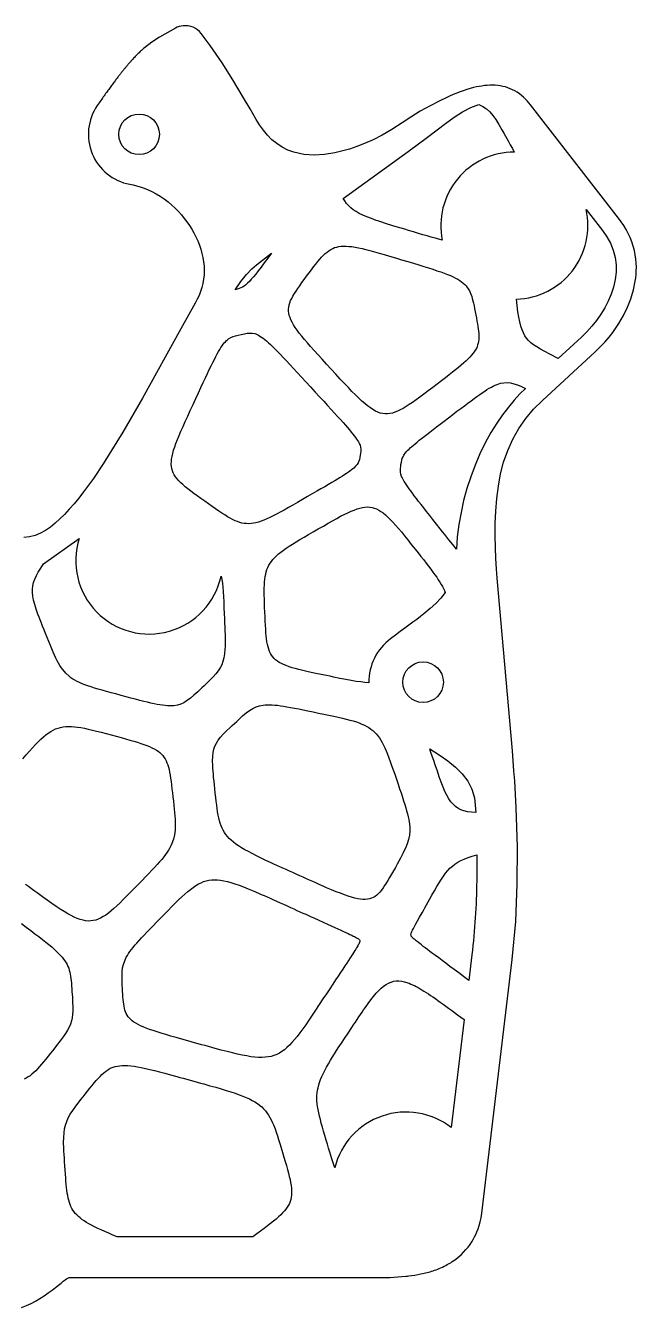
# Model space of a CAD drawing. Header units: millimetres. Extents: x 294 to 422, y 72 to 199.
# Drawn here: x 361.8 to 422, y 72.4 to 198.7 of the extents above; entities that cross this region are included whole.
import ezdxf

# ---------------------------------------------------------------- set-up
doc = ezdxf.new("R2010")
doc.units = ezdxf.units.MM
doc.header["$MEASUREMENT"] = 0

msp = doc.modelspace()

# ---------------------------------------------------------------- linework, layer by layer
msp.add_line((405.8, 107.16), (405.5, 104.61))
msp.add_lwpolyline([(361.41, 72.4), (361.88, 72.58), (362.34, 72.78), (362.78, 73.01), (363.21, 73.26), (363.63, 73.53), (364.04, 73.82), (364.42, 74.1), (364.75, 74.36), (365.04, 74.59), (365.3, 74.8), (365.52, 74.98), (365.7, 75.11), (365.84, 75.2), (365.95, 75.28), (366.04, 75.32), (366.1, 75.35), (397.06, 75.35), (397.4, 75.35), (397.75, 75.36), (398.1, 75.37), (399.3, 75.46), (399.44, 75.48), (399.59, 75.5), (399.88, 75.54), (400.18, 75.58), (400.48, 75.63), (400.78, 75.69), (401.09, 75.76), (401.24, 75.79), (401.39, 75.83), (401.54, 75.87), (401.68, 75.91), (401.83, 75.96), (401.98, 76), (402.13, 76.06), (402.28, 76.11), (402.43, 76.17), (402.59, 76.23), (402.75, 76.3), (402.9, 76.37), (403.06, 76.45), (403.22, 76.53), (403.38, 76.62), (403.55, 76.71), (403.71, 76.8), (403.87, 76.91), (404.02, 77.01), (404.18, 77.13), (404.46, 77.34), (404.73, 77.58), (404.99, 77.83), (405.22, 78.09), (405.44, 78.34), (405.62, 78.6), (405.79, 78.85), (405.94, 79.1), (406.07, 79.35), (406.19, 79.59), (406.3, 79.85), (406.42, 80.14), (406.52, 80.47), (406.62, 80.83), (406.71, 81.24), (406.74, 81.46), (406.78, 81.68), (409.78, 106.68), (410.12, 110.42), (410.28, 114.14), (410.29, 117.79), (410.17, 121.63), (410.02, 124.31), (409.95, 125.29), (409.88, 126.28), (409.79, 127.26), (408.31, 144.27), (408.23, 145.19), (408.17, 146.21), (408.12, 147.31), (408.09, 148.46), (408.1, 149.66), (408.15, 150.89), (408.25, 152.12), (408.41, 153.35), (408.63, 154.55), (408.93, 155.72), (409.33, 156.87), (409.83, 157.98), (410.43, 159.04), (411.11, 160.02), (411.89, 160.93), (412.75, 161.78), (417.95, 166.57), (418.46, 167.06), (418.92, 167.55), (419.33, 168.02), (419.69, 168.48), (420.29, 169.36), (420.76, 170.16), (421.15, 170.97), (421.48, 171.81), (421.73, 172.68), (421.91, 173.55), (421.96, 173.87), (421.99, 174.21), (422.01, 174.57), (422.02, 174.94), (422.01, 175.33), (421.97, 175.73), (421.91, 176.15), (421.83, 176.58), (421.71, 177.01), (421.57, 177.43), (421.41, 177.84), (421.22, 178.25), (421.01, 178.64), (420.78, 179.02), (420.53, 179.39), (420.26, 179.75), (411.58, 190.93), (411.42, 191.14), (411.25, 191.33), (411.07, 191.52), (410.88, 191.69), (410.69, 191.86), (410.49, 192.02), (410.27, 192.16), (410.05, 192.3), (409.82, 192.42), (409.59, 192.52), (409.35, 192.61), (409.11, 192.69), (408.86, 192.75), (408.6, 192.8), (408.35, 192.83), (408.09, 192.85), (407.83, 192.86), (407.57, 192.86), (407.31, 192.84), (407.05, 192.82), (406.79, 192.78), (406.53, 192.74), (406.26, 192.69), (405.96, 192.62), (405.64, 192.53), (405.3, 192.43), (404.93, 192.31), (404.74, 192.24), (404.54, 192.17), (404.33, 192.09), (404.12, 192.01), (403.9, 191.91), (403.67, 191.82), (403.19, 191.6), (402.71, 191.37), (401.69, 190.84), (400.71, 190.29), (399.78, 189.72), (398.92, 189.15), (397.92, 188.5), (396.96, 187.95), (396.06, 187.49), (395.22, 187.11), (394.45, 186.81), (393.74, 186.57), (392.29, 186.19), (391.27, 186.03), (390.25, 185.97), (389.23, 186.04), (388.25, 186.25), (387.66, 186.47), (387.1, 186.75), (386.57, 187.1), (386.09, 187.49), (385.64, 187.94), (385.24, 188.43), (384.87, 188.94), (384.54, 189.48), (383.94, 190.52), (383.29, 191.62), (382.23, 193.39), (381.17, 195.07), (380.01, 196.78), (379.12, 197.97), (378.95, 198.16), (378.76, 198.32), (378.55, 198.46), (378.33, 198.58), (378.09, 198.66), (377.84, 198.71), (377.59, 198.73), (377.33, 198.72), (377.13, 198.69), (376.94, 198.64), (376.75, 198.57), (376.57, 198.48), (375, 197.59), (374.25, 197.12), (373.52, 196.55), (373.44, 196.48), (373.37, 196.41), (373.29, 196.35), (373.22, 196.28), (373.14, 196.21), (373.06, 196.14), (372.99, 196.06), (372.91, 195.99), (372.84, 195.91), (372.76, 195.84), (372.68, 195.76), (372.61, 195.68), (372.53, 195.6), (372.45, 195.52), (372.38, 195.44), (372.36, 195.41), (372.33, 195.39), (372.31, 195.37), (372.29, 195.34), (372.27, 195.32), (372.24, 195.29), (372.22, 195.26), (372.19, 195.23), (372.16, 195.2), (372.14, 195.17), (372.11, 195.14), (372.08, 195.11), (372.05, 195.07), (372.02, 195.04), (371.99, 195), (371.95, 194.96), (371.92, 194.92), (371.89, 194.88), (371.85, 194.84), (371.81, 194.8), (371.78, 194.75), (371.74, 194.71), (371.7, 194.66), (371.66, 194.61), (371.62, 194.56), (371.58, 194.51), (371.53, 194.46), (371.49, 194.41), (371.44, 194.35), (371.4, 194.29), (371.35, 194.24), (371.3, 194.18), (371.25, 194.11), (371.2, 194.05), (371.15, 193.99), (371.1, 193.92), (371.05, 193.85), (371, 193.78), (370.94, 193.71), (370.88, 193.64), (370.83, 193.57), (370.77, 193.49), (370.71, 193.41), (370.65, 193.33), (370.59, 193.25), (370.53, 193.17), (370.46, 193.08), (370.4, 193), (370.33, 192.91), (370.27, 192.82), (370.2, 192.73), (370.13, 192.63), (370.06, 192.54), (369.99, 192.44), (369.92, 192.34), (369.84, 192.24), (369.77, 192.13), (369.69, 192.03), (369.62, 191.92), (369.54, 191.81), (369.46, 191.7), (369.38, 191.59), (369.3, 191.47), (369.21, 191.35), (369.13, 191.23), (369.05, 191.11), (368.96, 190.98), (368.87, 190.86, 0.54293), (372.07, 183.1), (372.4, 183.03), (372.75, 182.95), (373.11, 182.84), (373.49, 182.71), (373.87, 182.55), (374.26, 182.37), (374.66, 182.16), (375.06, 181.92), (375.46, 181.65), (375.84, 181.36), (376.2, 181.06), (376.54, 180.74), (376.86, 180.41), (377.16, 180.08), (377.44, 179.74), (377.7, 179.39), (377.95, 179.04), (378.18, 178.67), (378.39, 178.3), (378.59, 177.91), (378.77, 177.51), (378.94, 177.11), (379.08, 176.7), (379.19, 176.29), (379.29, 175.87), (379.35, 175.45), (379.4, 175.03), (379.41, 174.6), (379.4, 174.17), (379.35, 173.75), (379.28, 173.33), (379.17, 172.92), (379.05, 172.52), (378.9, 172.14), (378.72, 171.76), (378.53, 171.39), (377.1, 168.84), (373.33, 162.03), (371.39, 158.66), (369.46, 155.55), (368.48, 154.1), (367.52, 152.77), (367.05, 152.16), (366.58, 151.59), (366.11, 151.06), (365.65, 150.56), (364.71, 149.69), (364.24, 149.31), (363.75, 148.98), (363.26, 148.71), (362.73, 148.49), (362.19, 148.34), (361.63, 148.29)], format="xyb")
for points in [[(393.12, 181.71), (399.52, 186.32), (401.41, 187.74), (403.19, 189.1), (404.05, 189.71), (404.88, 190.23), (405.7, 190.65), (406.49, 190.95), (406.89, 190.76), (407.24, 190.52), (407.56, 190.23), (407.86, 189.88), (408.15, 189.47), (408.45, 189), (408.77, 188.45), (408.94, 188.15), (409.12, 187.83), (409.37, 187.39), (409.59, 186.99), (409.8, 186.61), (409.98, 186.27, 0.472987), (402.88, 177.59), (402.54, 177.68), (402.18, 177.78), (401.8, 177.89), (401.4, 178), (400.98, 178.13), (400.53, 178.26), (400.06, 178.4), (399.56, 178.55), (399.18, 178.66), (398.82, 178.77), (398.46, 178.88), (398.12, 178.98), (397.8, 179.08), (397.49, 179.18), (397.19, 179.27), (396.91, 179.36), (396.64, 179.45), (396.38, 179.54), (395.89, 179.71), (395.45, 179.88), (395.06, 180.05), (394.7, 180.22), (394.38, 180.4), (394.1, 180.58), (393.85, 180.78), (393.62, 180.99), (393.43, 181.21), (393.26, 181.45)], [(414.31, 165.94), (413.48, 166.36), (412.99, 166.62), (412.56, 166.85), (412.2, 167.07), (411.88, 167.27), (411.61, 167.48), (411.38, 167.69), (411.18, 167.92), (411.02, 168.17), (410.88, 168.45), (410.75, 168.76), (410.64, 169.12), (410.54, 169.53), (410.44, 169.99), (410.33, 170.52), (410.2, 171.77, 0.471914), (417.06, 180.62), (418.68, 178.53), (419.11, 177.92), (419.46, 177.28), (419.74, 176.61), (419.94, 175.89), (420.03, 175.17), (420.03, 174.43), (419.94, 173.7), (419.78, 172.97), (419.55, 172.26), (419.25, 171.58), (418.91, 170.92), (418.52, 170.29), (418.09, 169.68), (417.63, 169.1), (417.13, 168.56), (416.6, 168.04)], [(395.64, 133.97), (395.25, 134), (394.84, 134.04), (394.39, 134.1), (393.9, 134.19), (393.36, 134.29), (392.78, 134.4), (392.15, 134.53), (391.82, 134.6), (391.47, 134.67), (390.94, 134.78), (390.43, 134.88), (389.97, 134.99), (389.53, 135.08), (389.12, 135.18), (388.74, 135.27), (388.39, 135.36), (388.07, 135.45), (387.77, 135.55), (387.5, 135.65), (387.24, 135.75), (387.02, 135.86), (386.81, 135.97), (386.62, 136.09), (386.45, 136.23), (386.3, 136.37), (386.17, 136.52), (386.05, 136.68), (385.94, 136.86), (385.85, 137.06), (385.77, 137.26), (385.7, 137.49), (385.65, 137.73), (385.6, 138), (385.56, 138.28), (385.52, 138.58), (385.49, 138.91), (385.47, 139.26), (385.45, 139.64), (385.43, 140.04), (385.41, 140.47), (385.39, 140.93), (385.37, 141.39), (385.35, 141.82), (385.34, 142.22), (385.33, 142.6), (385.33, 142.96), (385.33, 143.29), (385.34, 143.6), (385.36, 143.89), (385.38, 144.17), (385.42, 144.43), (385.47, 144.68), (385.52, 144.91), (385.6, 145.13), (385.68, 145.34), (385.78, 145.54), (385.9, 145.74), (386.03, 145.93), (386.18, 146.11), (386.35, 146.29), (386.53, 146.48), (386.74, 146.66), (386.97, 146.84), (387.22, 147.03), (387.5, 147.22), (387.8, 147.42), (388.12, 147.63), (388.47, 147.85), (388.85, 148.08), (389.26, 148.32), (389.7, 148.57), (390.16, 148.84), (390.66, 149.13), (391.16, 149.41), (391.62, 149.68), (392.06, 149.93), (392.47, 150.16), (392.86, 150.37), (393.22, 150.55), (393.56, 150.72), (393.89, 150.87), (394.19, 150.99), (394.48, 151.1), (394.75, 151.18), (395.01, 151.24), (395.26, 151.27), (395.5, 151.29), (395.73, 151.28), (395.96, 151.24), (396.18, 151.18), (396.4, 151.1), (396.62, 150.99), (396.84, 150.86), (397.06, 150.7), (397.29, 150.51), (397.52, 150.3), (397.76, 150.06), (398.02, 149.79), (398.28, 149.5), (398.56, 149.18), (398.85, 148.83), (399.16, 148.45), (399.49, 148.04), (399.83, 147.6), (400.2, 147.14), (400.5, 146.76), (400.78, 146.41), (401.05, 146.07), (401.3, 145.75), (401.53, 145.44), (401.75, 145.15), (401.96, 144.87), (402.15, 144.61), (402.33, 144.36), (402.49, 144.11), (402.64, 143.88), (402.77, 143.66), (402.89, 143.45), (403, 143.24), (403.09, 143.05), (403.17, 142.85), (402.73, 142.31), (402.24, 141.78), (401.68, 141.27), (401.06, 140.75), (400.72, 140.49), (400.37, 140.21), (399.99, 139.93), (399.59, 139.64), (399.18, 139.33), (398.74, 139.01), (398.28, 138.67), (397.79, 138.31, 0.239429)], [(405.04, 100.76), (403.76, 90.13, 0.541293), (392.28, 86.17), (392.19, 86.44), (392.1, 86.73), (392, 87.04), (391.9, 87.36), (391.79, 87.71), (391.68, 88.08), (391.56, 88.47), (391.44, 88.88), (391.31, 89.34), (391.18, 89.77), (391.06, 90.17), (390.95, 90.56), (390.86, 90.92), (390.77, 91.26), (390.7, 91.58), (390.64, 91.89), (390.59, 92.19), (390.55, 92.47), (390.53, 92.75), (390.52, 93.02), (390.52, 93.28), (390.54, 93.54), (390.58, 93.8), (390.63, 94.05), (390.7, 94.32), (390.78, 94.58), (390.88, 94.86), (391, 95.14), (391.14, 95.43), (391.29, 95.74), (391.46, 96.06), (391.66, 96.4), (391.87, 96.76), (392.1, 97.14), (392.36, 97.54), (392.63, 97.97), (392.93, 98.43), (393.25, 98.91), (393.59, 99.43), (393.96, 99.98), (394.14, 100.25), (394.32, 100.52), (394.49, 100.78), (394.66, 101.03), (394.82, 101.27), (394.98, 101.5), (395.13, 101.73), (395.28, 101.94), (395.43, 102.15), (395.57, 102.35), (395.85, 102.72), (396.11, 103.05), (396.37, 103.36), (396.62, 103.63), (396.86, 103.86), (397.1, 104.07), (397.34, 104.23), (397.58, 104.37), (397.83, 104.47), (398.08, 104.54), (398.33, 104.58), (398.6, 104.58), (398.88, 104.55), (399.17, 104.49), (399.47, 104.4), (399.63, 104.34), (399.79, 104.27), (399.96, 104.2), (400.14, 104.11), (400.31, 104.02), (400.5, 103.92), (400.69, 103.81), (400.88, 103.7), (401.08, 103.57), (401.29, 103.44), (401.51, 103.3), (401.73, 103.15), (401.96, 103), (402.2, 102.83), (402.44, 102.66), (402.69, 102.48), (402.96, 102.29), (403.23, 102.1), (403.5, 101.89), (403.79, 101.68), (404.09, 101.46), (404.39, 101.23), (404.71, 101)]]:
    msp.add_lwpolyline(points, format="xyb", close=True)
for points in [[(406.19, 170.23), (406.25, 169.92), (406.3, 169.62), (406.35, 169.35), (406.39, 169.09), (406.43, 168.84), (406.46, 168.61), (406.48, 168.39), (406.49, 168.18), (406.49, 167.99), (406.48, 167.8), (406.46, 167.61), (406.42, 167.44), (406.37, 167.26), (406.31, 167.09), (406.24, 166.92), (406.14, 166.76), (406.04, 166.59), (405.91, 166.42), (405.77, 166.24), (405.61, 166.06), (405.43, 165.88), (405.23, 165.69), (405, 165.49), (404.76, 165.27), (404.49, 165.05), (404.2, 164.82), (403.89, 164.57), (403.55, 164.3), (403.19, 164.02), (402.8, 163.72), (402.38, 163.41), (401.94, 163.07), (401.49, 162.73), (401.07, 162.41), (400.68, 162.12), (400.31, 161.85), (399.96, 161.6), (399.63, 161.38), (399.32, 161.18), (399.02, 161), (398.74, 160.85), (398.47, 160.72), (398.21, 160.62), (397.96, 160.54), (397.72, 160.49), (397.48, 160.47), (397.24, 160.47), (397.01, 160.5), (396.77, 160.55), (396.53, 160.64), (396.29, 160.75), (396.04, 160.89), (395.79, 161.06), (395.52, 161.25), (395.25, 161.48), (394.95, 161.73), (394.65, 162.02), (394.33, 162.33), (393.98, 162.68), (393.62, 163.06), (393.24, 163.46), (392.83, 163.9), (392.39, 164.37), (391.93, 164.87), (391.46, 165.38), (391.03, 165.85), (390.63, 166.29), (390.25, 166.71), (389.9, 167.1), (389.58, 167.46), (389.29, 167.81), (389.02, 168.13), (388.78, 168.43), (388.56, 168.72), (388.38, 168.99), (388.21, 169.25), (388.07, 169.49), (387.96, 169.73), (387.87, 169.95), (387.8, 170.17), (387.75, 170.38), (387.73, 170.59), (387.73, 170.8), (387.75, 171), (387.79, 171.21), (387.85, 171.42), (387.93, 171.63), (388.04, 171.85), (388.16, 172.08), (388.3, 172.32), (388.46, 172.57), (388.63, 172.83), (388.83, 173.1), (389.04, 173.4), (389.27, 173.71), (389.51, 174.03), (389.75, 174.36), (389.98, 174.67), (390.2, 174.96), (390.41, 175.23), (390.61, 175.48), (390.8, 175.7), (390.98, 175.91), (391.16, 176.1), (391.34, 176.27), (391.52, 176.42), (391.71, 176.55), (391.89, 176.67), (392.08, 176.77), (392.27, 176.85), (392.48, 176.91), (392.69, 176.96), (392.92, 176.99), (393.16, 177), (393.41, 177), (393.68, 176.98), (393.97, 176.95), (394.28, 176.9), (394.61, 176.84), (394.97, 176.76), (395.35, 176.67), (395.75, 176.57), (396.19, 176.45), (396.66, 176.32), (397.16, 176.17), (397.69, 176.01), (398.26, 175.84), (398.87, 175.66), (399.47, 175.48), (400.04, 175.31), (400.57, 175.15), (401.07, 175), (401.53, 174.85), (401.96, 174.72), (402.36, 174.58), (402.73, 174.46), (403.08, 174.33), (403.39, 174.21), (403.68, 174.09), (403.94, 173.97), (404.19, 173.85), (404.41, 173.73), (404.6, 173.61), (404.79, 173.49), (404.95, 173.36), (405.1, 173.22), (405.23, 173.08), (405.35, 172.93), (405.45, 172.78), (405.55, 172.61), (405.63, 172.43), (405.71, 172.25), (405.78, 172.05), (405.84, 171.84), (405.9, 171.61), (405.96, 171.37), (406.02, 171.11), (406.07, 170.84), (406.13, 170.54)], [(386.05, 176.32), (385.67, 175.8), (385.32, 175.34), (385.01, 174.93), (384.74, 174.56), (384.49, 174.24), (384.26, 173.97), (384.05, 173.73), (383.86, 173.52), (383.68, 173.34), (383.51, 173.2), (383.34, 173.07), (383.18, 172.97), (382.84, 172.81), (382.45, 172.69), (383.03, 173.5), (383.58, 174.19), (384.1, 174.75), (384.58, 175.17)], [(378.31, 161.39), (378.59, 161.99), (378.84, 162.55), (379.09, 163.07), (379.31, 163.56), (379.53, 164.01), (379.73, 164.44), (379.91, 164.83), (380.09, 165.19), (380.25, 165.52), (380.41, 165.83), (380.55, 166.11), (380.69, 166.37), (380.82, 166.6), (380.95, 166.81), (381.06, 167), (381.18, 167.17), (381.29, 167.33), (381.39, 167.46), (381.5, 167.58), (381.6, 167.69), (381.71, 167.78), (381.81, 167.86), (382.02, 168), (382.25, 168.1), (382.49, 168.17), (382.76, 168.24), (383.07, 168.3), (383.37, 168.37), (383.64, 168.41), (383.9, 168.43), (384.14, 168.42), (384.39, 168.38), (384.51, 168.34), (384.64, 168.28), (384.77, 168.21), (384.91, 168.13), (385.06, 168.04), (385.21, 167.92), (385.38, 167.79), (385.55, 167.65), (385.74, 167.48), (385.94, 167.29), (386.16, 167.08), (386.4, 166.85), (386.65, 166.6), (386.92, 166.32), (387.21, 166.02), (387.52, 165.69), (387.85, 165.33), (388.21, 164.95), (388.59, 164.54), (388.99, 164.1), (389.43, 163.63), (389.89, 163.13), (390.36, 162.62), (390.79, 162.15), (391.2, 161.71), (391.58, 161.3), (391.93, 160.91), (392.26, 160.55), (392.56, 160.22), (392.84, 159.91), (393.1, 159.62), (393.33, 159.35), (393.55, 159.11), (393.74, 158.88), (393.91, 158.67), (394.07, 158.48), (394.21, 158.3), (394.33, 158.13), (394.44, 157.98), (394.53, 157.84), (394.61, 157.71), (394.68, 157.59), (394.73, 157.48), (394.77, 157.37), (394.83, 157.17), (394.85, 156.98), (394.85, 156.8), (394.82, 156.6), (394.79, 156.39), (394.75, 156.17), (394.71, 155.98), (394.66, 155.81), (394.58, 155.64), (394.48, 155.48), (394.34, 155.31), (394.16, 155.13), (394.05, 155.04), (393.92, 154.94), (393.78, 154.83), (393.63, 154.72), (393.45, 154.6), (393.26, 154.48), (393.04, 154.34), (392.81, 154.2), (392.56, 154.04), (392.28, 153.87), (391.98, 153.69), (391.65, 153.5), (391.3, 153.29), (390.92, 153.07), (390.51, 152.84), (390.07, 152.59), (389.61, 152.32), (389.11, 152.03), (388.61, 151.74), (388.15, 151.48), (387.71, 151.23), (387.3, 150.99), (386.91, 150.78), (386.55, 150.59), (386.2, 150.41), (385.88, 150.25), (385.58, 150.11), (385.29, 149.99), (385.02, 149.89), (384.75, 149.8), (384.5, 149.74), (384.26, 149.69), (384.03, 149.66), (383.8, 149.64), (383.58, 149.65), (383.35, 149.67), (383.13, 149.71), (382.91, 149.77), (382.68, 149.85), (382.45, 149.94), (382.21, 150.05), (381.96, 150.18), (381.7, 150.33), (381.43, 150.5), (381.15, 150.68), (380.85, 150.88), (380.53, 151.1), (380.2, 151.33), (379.84, 151.59), (379.46, 151.86), (379.08, 152.13), (378.72, 152.38), (378.39, 152.63), (378.09, 152.85), (377.8, 153.07), (377.54, 153.28), (377.3, 153.49), (377.09, 153.68), (376.9, 153.88), (376.73, 154.07), (376.58, 154.26), (376.46, 154.46), (376.36, 154.65), (376.28, 154.86), (376.22, 155.07), (376.18, 155.29), (376.16, 155.51), (376.17, 155.76), (376.19, 156.01), (376.24, 156.28), (376.31, 156.57), (376.39, 156.88), (376.5, 157.21), (376.62, 157.56), (376.77, 157.93), (376.93, 158.33), (377.12, 158.76), (377.32, 159.22), (377.54, 159.71), (377.78, 160.24), (378.04, 160.8)], [(411.1, 162.98), (410.54, 162.43), (409.98, 161.81), (409.4, 161.13), (408.82, 160.37), (408.25, 159.54), (407.68, 158.62), (407.12, 157.61), (406.59, 156.53), (406.11, 155.41), (405.69, 154.26), (405.31, 153.1), (404.99, 151.93), (404.73, 150.75), (404.52, 149.56), (404.36, 148.35), (404.27, 147.14), (403.92, 147.58), (403.54, 148.06), (403.33, 148.31), (403.12, 148.57), (402.91, 148.85), (402.68, 149.14), (402.31, 149.6), (401.96, 150.04), (401.64, 150.45), (401.34, 150.84), (401.05, 151.19), (400.79, 151.53), (400.55, 151.84), (400.33, 152.13), (400.12, 152.4), (399.94, 152.64), (399.77, 152.87), (399.61, 153.09), (399.47, 153.28), (399.35, 153.46), (399.24, 153.63), (399.14, 153.79), (399.06, 153.93), (398.99, 154.06), (398.92, 154.19), (398.87, 154.3), (398.8, 154.51), (398.76, 154.71), (398.75, 154.89), (398.75, 155.08), (398.78, 155.27), (398.81, 155.48), (398.85, 155.7), (398.89, 155.89), (398.94, 156.07), (399.01, 156.24), (399.1, 156.41), (399.23, 156.59), (399.39, 156.78), (399.49, 156.89), (399.61, 157), (399.73, 157.12), (399.88, 157.25), (400.03, 157.39), (400.21, 157.53), (400.4, 157.69), (400.61, 157.86), (400.84, 158.04), (401.09, 158.24), (401.36, 158.45), (401.65, 158.68), (401.97, 158.92), (402.31, 159.18), (402.67, 159.46), (403.06, 159.76), (403.48, 160.07), (403.92, 160.41), (404.33, 160.72), (404.7, 161), (405.06, 161.27), (405.4, 161.53), (405.72, 161.76), (406.02, 161.98), (406.3, 162.19), (406.57, 162.38), (406.82, 162.55), (407.07, 162.71), (407.29, 162.86), (407.51, 162.99), (407.72, 163.1), (407.91, 163.2), (408.1, 163.29), (408.29, 163.37), (408.46, 163.43), (408.63, 163.48), (408.96, 163.54), (409.29, 163.55), (409.61, 163.52), (409.95, 163.44), (410.3, 163.33), (410.68, 163.17)], [(398.07, 115.44), (397.87, 115.1), (397.69, 114.78), (397.52, 114.49), (397.36, 114.22), (397.2, 113.97), (397.04, 113.74), (396.89, 113.53), (396.73, 113.34), (396.58, 113.18), (396.42, 113.03), (396.26, 112.91), (396.08, 112.81), (395.9, 112.73), (395.71, 112.67), (395.51, 112.63), (395.29, 112.61), (395.06, 112.61), (394.81, 112.64), (394.54, 112.68), (394.25, 112.74), (393.94, 112.83), (393.6, 112.93), (393.23, 113.06), (392.84, 113.21), (392.42, 113.37), (391.97, 113.56), (391.48, 113.76), (391.22, 113.88), (390.96, 113.99), (390.68, 114.11), (390.4, 114.24), (390.11, 114.37), (389.8, 114.5), (389.49, 114.65), (389.16, 114.79), (388.83, 114.94), (388.48, 115.1), (388.14, 115.25), (387.81, 115.4), (387.48, 115.55), (387.17, 115.69), (386.86, 115.83), (386.57, 115.96), (386.29, 116.09), (386.01, 116.22), (385.5, 116.46), (385.01, 116.69), (384.57, 116.91), (384.15, 117.12), (383.77, 117.32), (383.42, 117.51), (383.1, 117.7), (382.8, 117.89), (382.54, 118.07), (382.29, 118.26), (382.07, 118.44), (381.88, 118.62), (381.7, 118.81), (381.54, 119.01), (381.4, 119.21), (381.28, 119.42), (381.17, 119.64), (381.07, 119.87), (380.98, 120.11), (380.91, 120.37), (380.84, 120.64), (380.78, 120.93), (380.73, 121.23), (380.68, 121.56), (380.64, 121.91), (380.59, 122.28), (380.55, 122.67), (380.5, 123.09), (380.46, 123.51), (380.42, 123.91), (380.38, 124.28), (380.34, 124.62), (380.31, 124.95), (380.29, 125.25), (380.27, 125.53), (380.25, 125.8), (380.24, 126.28), (380.25, 126.71), (380.29, 127.08), (380.36, 127.42), (380.47, 127.73), (380.61, 128.02), (380.8, 128.3), (381.02, 128.59), (381.29, 128.89), (381.61, 129.21), (381.98, 129.56), (382.18, 129.76), (382.4, 129.96), (382.61, 130.16), (382.82, 130.35), (383.01, 130.53), (383.2, 130.7), (383.55, 130.99), (383.87, 131.24), (384.19, 131.44), (384.52, 131.59), (384.86, 131.7), (385.23, 131.77), (385.43, 131.79), (385.64, 131.8), (385.86, 131.8), (386.1, 131.79), (386.36, 131.77), (386.63, 131.74), (386.92, 131.7), (387.23, 131.65), (387.57, 131.6), (387.93, 131.53), (388.31, 131.46), (388.73, 131.38), (389.17, 131.29), (389.64, 131.2), (390.14, 131.09), (390.67, 130.98), (391.2, 130.87), (391.71, 130.77), (392.18, 130.67), (392.61, 130.57), (393.03, 130.48), (393.41, 130.38), (393.77, 130.29), (394.1, 130.2), (394.41, 130.1), (394.69, 130), (394.96, 129.89), (395.21, 129.78), (395.44, 129.66), (395.65, 129.54), (395.85, 129.4), (396.04, 129.25), (396.21, 129.09), (396.38, 128.92), (396.53, 128.73), (396.68, 128.53), (396.82, 128.31), (396.96, 128.08), (397.09, 127.82), (397.22, 127.54), (397.35, 127.25), (397.48, 126.92), (397.61, 126.58), (397.75, 126.21), (397.89, 125.81), (398.04, 125.39), (398.19, 124.94), (398.36, 124.46), (398.52, 123.97), (398.67, 123.52), (398.82, 123.1), (398.95, 122.7), (399.07, 122.32), (399.18, 121.97), (399.28, 121.64), (399.37, 121.33), (399.45, 121.04), (399.51, 120.76), (399.57, 120.5), (399.61, 120.25), (399.67, 119.78), (399.68, 119.35), (399.64, 118.93), (399.56, 118.52), (399.43, 118.1), (399.25, 117.67), (399.14, 117.43), (399.03, 117.19), (398.9, 116.94), (398.75, 116.67), (398.6, 116.39), (398.43, 116.09), (398.26, 115.77)], [(390.76, 102.25), (390.39, 101.7), (390.05, 101.19), (389.72, 100.71), (389.42, 100.26), (389.12, 99.84), (388.84, 99.46), (388.58, 99.11), (388.32, 98.79), (388.06, 98.5), (387.81, 98.23), (387.57, 98), (387.32, 97.79), (387.07, 97.61), (386.82, 97.45), (386.56, 97.33), (386.29, 97.22), (386.02, 97.14), (385.73, 97.08), (385.42, 97.05), (385.1, 97.03), (384.76, 97.04), (384.4, 97.07), (384.01, 97.11), (383.6, 97.18), (383.16, 97.26), (382.69, 97.36), (382.2, 97.48), (381.66, 97.61), (381.09, 97.76), (380.49, 97.93), (380.17, 98.01), (379.84, 98.1), (379.5, 98.2), (379.15, 98.29), (378.8, 98.39), (378.46, 98.48), (378.13, 98.57), (377.81, 98.66), (377.21, 98.83), (376.64, 98.99), (376.12, 99.14), (375.63, 99.28), (375.18, 99.42), (374.76, 99.55), (374.37, 99.68), (374.02, 99.8), (373.7, 99.92), (373.4, 100.04), (373.13, 100.16), (372.89, 100.28), (372.68, 100.4), (372.48, 100.52), (372.31, 100.64), (372.16, 100.77), (372.03, 100.91), (371.91, 101.05), (371.81, 101.2), (371.73, 101.35), (371.66, 101.52), (371.6, 101.7), (371.55, 101.88), (371.51, 102.08), (371.47, 102.29), (371.44, 102.52), (371.42, 102.75), (371.4, 103.01), (371.38, 103.28), (371.37, 103.57), (371.35, 103.86), (371.33, 104.13), (371.32, 104.39), (371.31, 104.63), (371.31, 105.08), (371.32, 105.49), (371.37, 105.86), (371.45, 106.21), (371.57, 106.56), (371.73, 106.91), (371.84, 107.09), (371.95, 107.27), (372.08, 107.46), (372.23, 107.66), (372.39, 107.87), (372.57, 108.09), (372.77, 108.31), (372.99, 108.56), (373.22, 108.81), (373.48, 109.09), (373.75, 109.37), (374.05, 109.68), (374.37, 110.01), (374.71, 110.36), (375.07, 110.73), (375.46, 111.13), (375.85, 111.53), (376.22, 111.9), (376.56, 112.25), (376.89, 112.57), (377.2, 112.86), (377.5, 113.13), (377.78, 113.38), (378.06, 113.6), (378.32, 113.8), (378.58, 113.98), (378.84, 114.13), (379.1, 114.26), (379.35, 114.36), (379.61, 114.44), (379.88, 114.5), (380.15, 114.53), (380.43, 114.54), (380.72, 114.53), (381.03, 114.5), (381.35, 114.45), (381.69, 114.37), (382.05, 114.27), (382.43, 114.15), (382.84, 114.01), (383.27, 113.85), (383.73, 113.66), (384.23, 113.46), (384.75, 113.23), (385.03, 113.11), (385.31, 112.99), (385.61, 112.86), (385.91, 112.72), (386.23, 112.58), (386.55, 112.43), (386.89, 112.28), (387.23, 112.13), (387.58, 111.97), (387.91, 111.82), (388.23, 111.68), (388.55, 111.53), (388.85, 111.4), (389.14, 111.27), (389.43, 111.14), (389.7, 111.02), (389.96, 110.9), (390.22, 110.78), (390.7, 110.56), (391.14, 110.36), (391.56, 110.18), (391.93, 110), (392.28, 109.85), (392.6, 109.7), (392.89, 109.57), (393.15, 109.45), (393.38, 109.34), (393.59, 109.24), (393.78, 109.15), (393.95, 109.07), (394.09, 109), (394.22, 108.94), (394.32, 108.88), (394.42, 108.83), (394.49, 108.79), (394.56, 108.75), (394.61, 108.71), (394.68, 108.66), (394.72, 108.61), (394.74, 108.57), (394.74, 108.53), (394.75, 108.44), (394.73, 108.38), (394.7, 108.3), (394.64, 108.19), (394.6, 108.12), (394.56, 108.04), (394.5, 107.94), (394.43, 107.84), (394.36, 107.71), (394.27, 107.57), (394.17, 107.42), (394.06, 107.24), (393.93, 107.05), (393.79, 106.84), (393.64, 106.6), (393.47, 106.34), (393.28, 106.06), (393.08, 105.75), (392.86, 105.42), (392.62, 105.06), (392.36, 104.67), (392.08, 104.25), (391.79, 103.8), (391.47, 103.32), (391.12, 102.8)], [(365.7, 85.92), (365.67, 86.34), (365.65, 86.74), (365.62, 87.11), (365.6, 87.46), (365.58, 87.78), (365.57, 88.09), (365.55, 88.65), (365.56, 89.14), (365.59, 89.59), (365.64, 89.99), (365.73, 90.37), (365.85, 90.73), (366.01, 91.08), (366.21, 91.44), (366.45, 91.82), (366.74, 92.22), (367.08, 92.66), (367.26, 92.9), (367.47, 93.16), (367.68, 93.43), (367.91, 93.72), (368.14, 94), (368.36, 94.27), (368.57, 94.52), (368.77, 94.76), (368.96, 94.97), (369.14, 95.17), (369.32, 95.35), (369.5, 95.51), (369.68, 95.66), (369.86, 95.79), (370.04, 95.9), (370.23, 96), (370.43, 96.08), (370.64, 96.14), (370.85, 96.19), (371.08, 96.22), (371.33, 96.24), (371.59, 96.24), (371.87, 96.23), (372.17, 96.2), (372.49, 96.16), (372.84, 96.1), (373.21, 96.03), (373.61, 95.95), (374.04, 95.85), (374.51, 95.74), (375, 95.61), (375.53, 95.47), (376.1, 95.32), (376.71, 95.16), (377.02, 95.07), (377.35, 94.98), (377.69, 94.88), (378.04, 94.79), (378.39, 94.69), (378.73, 94.6), (379.06, 94.51), (379.38, 94.42), (379.98, 94.25), (380.55, 94.09), (381.08, 93.93), (381.57, 93.79), (382.03, 93.64), (382.45, 93.5), (382.85, 93.36), (383.21, 93.22), (383.55, 93.08), (383.86, 92.94), (384.15, 92.8), (384.41, 92.65), (384.65, 92.49), (384.87, 92.33), (385.08, 92.16), (385.26, 91.97), (385.44, 91.78), (385.6, 91.58), (385.75, 91.36), (385.89, 91.12), (386.02, 90.87), (386.15, 90.6), (386.27, 90.31), (386.39, 90), (386.51, 89.67), (386.62, 89.32), (386.74, 88.94), (386.87, 88.54), (387, 88.11), (387.14, 87.65), (387.27, 87.19), (387.4, 86.77), (387.51, 86.37), (387.62, 85.99), (387.71, 85.64), (387.8, 85.3), (387.87, 84.99), (387.93, 84.7), (387.97, 84.42), (388.01, 84.16), (388.02, 83.92), (388.03, 83.68), (388.02, 83.46), (387.99, 83.25), (387.95, 83.04), (387.89, 82.84), (387.81, 82.65), (387.71, 82.46), (387.6, 82.27), (387.47, 82.08), (387.32, 81.9), (387.14, 81.71), (386.95, 81.51), (386.74, 81.31), (386.5, 81.11), (386.24, 80.89), (385.96, 80.67), (385.65, 80.43), (385.33, 80.19), (384.97, 79.92), (384.59, 79.65), (384.19, 79.35), (370.83, 79.35), (370.39, 79.53), (369.99, 79.71), (369.6, 79.87), (369.24, 80.03), (368.91, 80.19), (368.6, 80.34), (368.31, 80.49), (368.04, 80.63), (367.8, 80.77), (367.57, 80.92), (367.36, 81.06), (367.17, 81.21), (367, 81.35), (366.85, 81.51), (366.7, 81.66), (366.58, 81.82), (366.46, 81.99), (366.36, 82.16), (366.27, 82.35), (366.19, 82.54), (366.12, 82.74), (366.05, 82.96), (366, 83.18), (365.95, 83.42), (365.91, 83.67), (365.87, 83.94), (365.84, 84.23), (365.81, 84.53), (365.78, 84.84), (365.76, 85.18), (365.73, 85.54)]]:
    msp.add_lwpolyline(points, close=True)
at = {"linetype": 'Continuous'}
msp.add_lwpolyline([(363.58, 145.68), (367.07, 148.19, 1.046733), (381.07, 144.48), (381.14, 144.15), (381.2, 143.78), (381.24, 143.38), (381.28, 142.94), (381.31, 142.47), (381.34, 141.94), (381.36, 141.38), (381.39, 140.76), (381.4, 140.3), (381.42, 139.87), (381.44, 139.46), (381.45, 139.09), (381.46, 138.73), (381.46, 138.4), (381.47, 138.09), (381.46, 137.81), (381.46, 137.54), (381.45, 137.28), (381.41, 136.83), (381.35, 136.42), (381.26, 136.06), (381.14, 135.74), (380.99, 135.43), (380.8, 135.14), (380.57, 134.85), (380.3, 134.54), (379.98, 134.22), (379.61, 133.87), (379.41, 133.67), (379.19, 133.47), (378.97, 133.27), (378.77, 133.08), (378.58, 132.9), (378.39, 132.73), (378.05, 132.44), (377.72, 132.2), (377.41, 132), (377.09, 131.85), (376.76, 131.75), (376.4, 131.69), (376.21, 131.68), (376, 131.68), (375.79, 131.69), (375.56, 131.71), (375.31, 131.74), (375.05, 131.78), (374.78, 131.83), (374.48, 131.89), (374.16, 131.96), (373.82, 132.04), (373.45, 132.13), (373.06, 132.23), (372.64, 132.34), (372.19, 132.46), (371.72, 132.58), (371.21, 132.72), (370.7, 132.86), (370.22, 132.98), (369.78, 133.11), (369.36, 133.22), (368.97, 133.33), (368.6, 133.44), (368.26, 133.55), (367.95, 133.66), (367.65, 133.76), (367.38, 133.87), (367.12, 133.98), (366.89, 134.09), (366.66, 134.21), (366.46, 134.33), (366.27, 134.46), (366.09, 134.6), (365.76, 134.91), (365.46, 135.26), (365.32, 135.46), (365.19, 135.67), (365.05, 135.89), (364.92, 136.14), (364.79, 136.4), (364.66, 136.68), (364.53, 136.98), (364.39, 137.3), (364.24, 137.65), (364.09, 138.02), (363.93, 138.41), (363.76, 138.83), (363.62, 139.19), (363.48, 139.53), (363.36, 139.85), (363.24, 140.16), (363.13, 140.44), (363.02, 140.72), (362.84, 141.23), (362.7, 141.69), (362.58, 142.1), (362.51, 142.49), (362.47, 142.85), (362.47, 143.19), (362.51, 143.52), (362.58, 143.85), (362.7, 144.18), (362.86, 144.52), (363.05, 144.88), (363.29, 145.26)], format="xyb", close=True, dxfattribs=at)
for points in [[(361.54, 126.47), (361.87, 126.86), (362.19, 127.23), (362.48, 127.56), (362.77, 127.87), (363.04, 128.15), (363.3, 128.4), (363.56, 128.63), (363.8, 128.83), (364.04, 129.01), (364.28, 129.17), (364.52, 129.3), (364.76, 129.41), (365, 129.5), (365.25, 129.57), (365.5, 129.62), (365.76, 129.65), (366.03, 129.66), (366.32, 129.65), (366.62, 129.63), (366.93, 129.6), (367.26, 129.54), (367.61, 129.48), (367.98, 129.4), (368.38, 129.3), (368.8, 129.2), (369.25, 129.08), (369.73, 128.96), (370.23, 128.82), (370.74, 128.69), (371.22, 128.56), (371.66, 128.44), (372.08, 128.32), (372.47, 128.21), (372.83, 128.1), (373.16, 127.99), (373.47, 127.89), (373.76, 127.78), (374.02, 127.67), (374.26, 127.56), (374.48, 127.45), (374.69, 127.33), (374.87, 127.21), (375.04, 127.08), (375.19, 126.94), (375.32, 126.79), (375.44, 126.63), (375.55, 126.46), (375.65, 126.28), (375.74, 126.08), (375.81, 125.87), (375.88, 125.65), (375.95, 125.4), (376, 125.14), (376.05, 124.86), (376.1, 124.56), (376.15, 124.23), (376.19, 123.89), (376.23, 123.52), (376.28, 123.13), (376.32, 122.71), (376.37, 122.29), (376.41, 121.89), (376.45, 121.52), (376.48, 121.17), (376.51, 120.84), (376.53, 120.53), (376.54, 120.24), (376.55, 119.96), (376.54, 119.7), (376.53, 119.45), (376.51, 119.21), (376.48, 118.98), (376.38, 118.54), (376.23, 118.11), (376.13, 117.9), (376.02, 117.69), (375.89, 117.48), (375.75, 117.26), (375.59, 117.03), (375.42, 116.8), (375.22, 116.56), (375.01, 116.31), (374.77, 116.05), (374.52, 115.77), (374.25, 115.48), (373.95, 115.16), (373.63, 114.83), (373.29, 114.48), (372.93, 114.11), (372.54, 113.71), (372.15, 113.32), (371.78, 112.95), (371.43, 112.6), (371.11, 112.28), (370.8, 111.99), (370.51, 111.72), (370.23, 111.48), (369.96, 111.26), (369.7, 111.07), (369.45, 110.91), (369.2, 110.77), (368.96, 110.66), (368.71, 110.58), (368.47, 110.52), (368.23, 110.49), (367.98, 110.48), (367.72, 110.51), (367.46, 110.55), (367.19, 110.63), (366.9, 110.73), (366.6, 110.86), (366.28, 111.02), (365.95, 111.2), (365.59, 111.41), (365.22, 111.65), (364.82, 111.92), (364.39, 112.21), (363.93, 112.53), (363.45, 112.88), (363.19, 113.06), (362.93, 113.25), (362.66, 113.45), (362.38, 113.66), (362.09, 113.87), (361.8, 114.09)], [(406.18, 121.18), (405.75, 121.2), (405.37, 121.25), (405.02, 121.33), (404.71, 121.44), (404.43, 121.59), (404.17, 121.77), (403.94, 121.99), (403.72, 122.24), (403.52, 122.54), (403.33, 122.88), (403.15, 123.26), (402.97, 123.69), (402.78, 124.17), (402.59, 124.69), (402.4, 125.26), (402.18, 125.89), (402.04, 126.31), (401.9, 126.72), (401.77, 127.1), (401.65, 127.46), (402.59, 126.87), (403.43, 126.28), (404.19, 125.66), (404.85, 124.99), (405.39, 124.26), (405.79, 123.47), (406.05, 122.61), (406.18, 121.18)], [(405.5, 104.61), (405.24, 104.81), (404.98, 105), (404.5, 105.36), (404.05, 105.7), (403.63, 106.01), (403.23, 106.31), (402.87, 106.58), (402.53, 106.84), (402.22, 107.07), (401.93, 107.29), (401.67, 107.49), (401.43, 107.67), (401.21, 107.83), (401.01, 107.98), (400.83, 108.12), (400.67, 108.25), (400.53, 108.36), (400.41, 108.46), (400.3, 108.54), (400.2, 108.62), (400.12, 108.69), (400.05, 108.75), (399.99, 108.8), (399.94, 108.85), (399.9, 108.89), (399.85, 108.95), (399.82, 109), (399.8, 109.08), (399.79, 109.16), (399.81, 109.27), (399.84, 109.34), (399.88, 109.45), (399.94, 109.58), (400.03, 109.74), (400.14, 109.95), (400.28, 110.2), (400.45, 110.5), (400.65, 110.87), (400.89, 111.29), (401.02, 111.53), (401.17, 111.79), (401.33, 112.07), (401.49, 112.36), (401.67, 112.68), (401.86, 113.02), (402.12, 113.46), (402.35, 113.87), (402.57, 114.25), (402.79, 114.59), (403, 114.9), (403.2, 115.19), (403.42, 115.45), (403.64, 115.68), (403.88, 115.9), (404.13, 116.09), (404.41, 116.27), (404.72, 116.44), (405.05, 116.59), (405.42, 116.73), (405.83, 116.87), (406.29, 117)], [(361.38, 110.24), (361.86, 109.88), (362.31, 109.55), (362.72, 109.23), (363.11, 108.94), (363.46, 108.66), (363.79, 108.4), (364.09, 108.16), (364.37, 107.92), (364.62, 107.7), (364.84, 107.49), (365.05, 107.29), (365.23, 107.09), (365.4, 106.91), (365.55, 106.72), (365.68, 106.54), (365.79, 106.36), (365.89, 106.18), (365.97, 106), (366.05, 105.82), (366.11, 105.63), (366.16, 105.44), (366.21, 105.24), (366.24, 105.03), (366.27, 104.81), (366.3, 104.58), (366.32, 104.34), (366.34, 104.08), (366.36, 103.81), (366.37, 103.52), (366.41, 102.96), (366.43, 102.46), (366.45, 102.02), (366.45, 101.63), (366.43, 101.27), (366.39, 100.94), (366.32, 100.63), (366.22, 100.33), (366.1, 100.03), (365.94, 99.73), (365.74, 99.4), (365.49, 99.05), (365.2, 98.66), (364.86, 98.22), (364.47, 97.73), (364.26, 97.46), (364.03, 97.17), (363.8, 96.88), (363.58, 96.61), (363.37, 96.36), (363.17, 96.13), (362.98, 95.92), (362.8, 95.72), (362.61, 95.54), (362.43, 95.38), (362.25, 95.23), (362.06, 95.11), (361.87, 95), (361.67, 94.9)]]:
    msp.add_lwpolyline(points)
for centre in [(372.99, 188.02), (400.99, 134.02)]:
    msp.add_circle(centre, 2)
msp.add_open_spline([(406.29, 117), (406.3, 116.14), (406.29, 115.28), (406.24, 112.01), (406.1, 109.61), (405.8, 107.16)], degree=3, knots=[0.4631745, 0.4631745, 0.4631745, 0.4631745, 0.7149391, 0.7149391, 1.4359824, 1.4359824, 1.4359824, 1.4359824])

doc.saveas('drawing.dxf')
